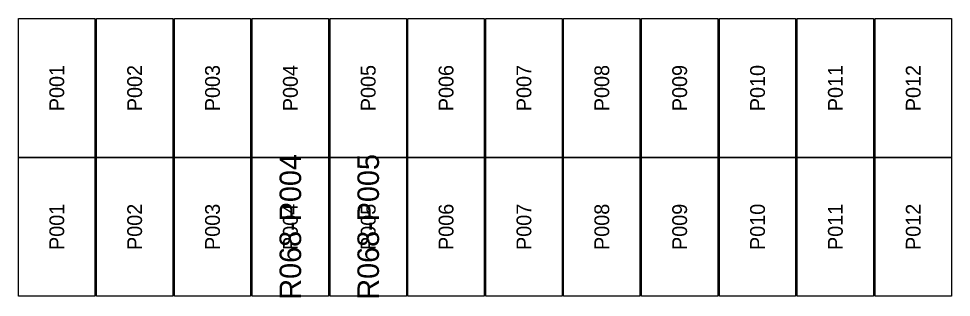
# Model space of a CAD drawing. Extents: x 296295 to 296770, y 651564 to 652121.
# Drawn here: x 296517.66 to 296531.53, y 651848.51 to 651852.65 of the extents above; entities that cross this region are included whole.
import ezdxf
from ezdxf.enums import TextEntityAlignment as Align

# ---------------------------------------------------------------- set-up
doc = ezdxf.new("R2010")
doc.units = 0

msp = doc.modelspace()

# ---------------------------------------------------------------- linework, layer by layer
at = {"layer": 'DEFECTIVE_PANELS'}
for points in [[(296521.136, 651850.59), (296522.27, 651850.59), (296522.27, 651848.527), (296521.136, 651848.527)], [(296522.294, 651850.59), (296523.428, 651850.59), (296523.428, 651848.527), (296522.294, 651848.527)]]:
    msp.add_lwpolyline(points, close=True, dxfattribs=at)
at = {"layer": 'PANELS_MASTER'}
for points in [[(296517.662, 651852.653), (296518.796, 651852.653), (296518.796, 651850.59), (296517.662, 651850.59)], [(296518.82, 651852.653), (296519.954, 651852.653), (296519.954, 651850.59), (296518.82, 651850.59)], [(296519.978, 651852.653), (296521.112, 651852.653), (296521.112, 651850.59), (296519.978, 651850.59)], [(296521.136, 651852.653), (296522.27, 651852.653), (296522.27, 651850.59), (296521.136, 651850.59)], [(296522.294, 651852.653), (296523.428, 651852.653), (296523.428, 651850.59), (296522.294, 651850.59)], [(296523.452, 651852.653), (296524.586, 651852.653), (296524.586, 651850.59), (296523.452, 651850.59)], [(296524.61, 651852.653), (296525.744, 651852.653), (296525.744, 651850.59), (296524.61, 651850.59)], [(296525.768, 651852.653), (296526.902, 651852.653), (296526.902, 651850.59), (296525.768, 651850.59)], [(296526.926, 651852.653), (296528.06, 651852.653), (296528.06, 651850.59), (296526.926, 651850.59)], [(296528.084, 651852.653), (296529.218, 651852.653), (296529.218, 651850.59), (296528.084, 651850.59)], [(296529.242, 651852.653), (296530.376, 651852.653), (296530.376, 651850.59), (296529.242, 651850.59)], [(296530.4, 651852.653), (296531.534, 651852.653), (296531.534, 651850.59), (296530.4, 651850.59)], [(296517.662, 651850.59), (296518.796, 651850.59), (296518.796, 651848.527), (296517.662, 651848.527)], [(296518.82, 651850.59), (296519.954, 651850.59), (296519.954, 651848.527), (296518.82, 651848.527)], [(296519.978, 651850.59), (296521.112, 651850.59), (296521.112, 651848.527), (296519.978, 651848.527)], [(296523.452, 651850.59), (296524.586, 651850.59), (296524.586, 651848.527), (296523.452, 651848.527)], [(296524.61, 651850.59), (296525.744, 651850.59), (296525.744, 651848.527), (296524.61, 651848.527)], [(296525.768, 651850.59), (296526.902, 651850.59), (296526.902, 651848.527), (296525.768, 651848.527)], [(296526.926, 651850.59), (296528.06, 651850.59), (296528.06, 651848.527), (296526.926, 651848.527)], [(296528.084, 651850.59), (296529.218, 651850.59), (296529.218, 651848.527), (296528.084, 651848.527)], [(296529.242, 651850.59), (296530.376, 651850.59), (296530.376, 651848.527), (296529.242, 651848.527)], [(296530.4, 651850.59), (296531.534, 651850.59), (296531.534, 651848.527), (296530.4, 651848.527)]]:
    msp.add_lwpolyline(points, close=True, dxfattribs=at)

# ---------------------------------------------------------------- texts
at = {"layer": 'DEFECT_LABELS'}
for s, p in [('R068-P004', (296521.703, 651849.558)), ('R068-P005', (296522.861, 651849.558))]:
    msp.add_text(s, height=0.32, rotation=90, dxfattribs=at).set_placement(p, align=Align.MIDDLE_CENTER)
at = {"layer": 'PANEL_POSITION'}
for s, p in [('P001', (296518.229, 651851.621)), ('P002', (296519.387, 651851.621)), ('P003', (296520.545, 651851.621)), ('P004', (296521.703, 651851.621)), ('P005', (296522.861, 651851.621)), ('P006', (296524.019, 651851.621)), ('P007', (296525.177, 651851.621)), ('P008', (296526.335, 651851.621)), ('P009', (296527.493, 651851.621)), ('P010', (296528.651, 651851.621)), ('P011', (296529.809, 651851.621)), ('P012', (296530.967, 651851.621)), ('P001', (296518.229, 651849.558)), ('P002', (296519.387, 651849.558)), ('P003', (296520.545, 651849.558)), ('P004', (296521.703, 651849.558)), ('P005', (296522.861, 651849.558)), ('P006', (296524.019, 651849.558)), ('P007', (296525.177, 651849.558)), ('P008', (296526.335, 651849.558)), ('P009', (296527.493, 651849.558)), ('P010', (296528.651, 651849.558)), ('P011', (296529.809, 651849.558)), ('P012', (296530.967, 651849.558))]:
    msp.add_text(s, height=0.22, rotation=90, dxfattribs=at).set_placement(p, align=Align.MIDDLE_CENTER)

doc.saveas('drawing.dxf')
